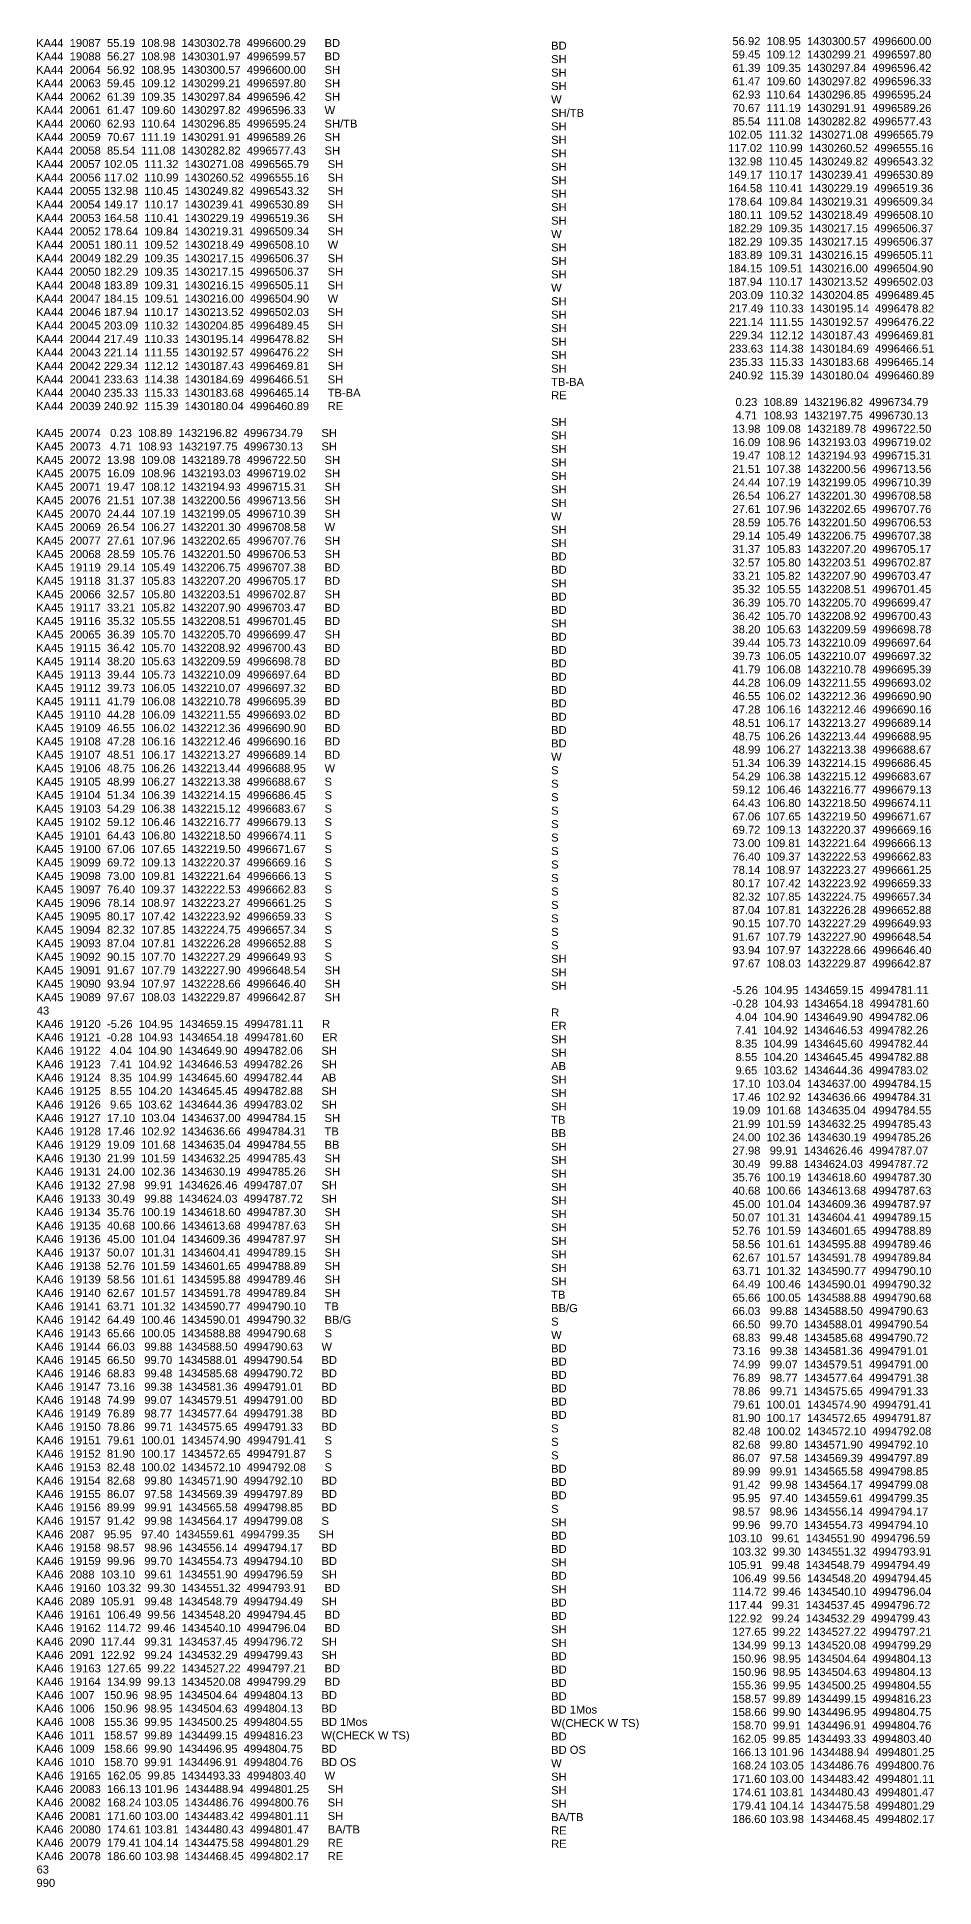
# Model space of a CAD drawing. Header units: millimetres. Extents: x -4102225 to 9709333, y -15023097 to 2258209.
# Drawn here: x 6293422 to 6349459, y 6229 to 121840 of the extents above; entities that cross this region are included whole.
import ezdxf

# ---------------------------------------------------------------- set-up
doc = ezdxf.new("R2010")
doc.units = ezdxf.units.MM
doc.layers.get('0').update_dxf_attribs({"lineweight": 0})
doc.styles.get("Standard").update_dxf_attribs({"font": 'arial.ttf'})

msp = doc.modelspace()

# ---------------------------------------------------------------- texts
at = {"color": 32, "true_color": 0xcd6928}
for s, p in [('KA44  19087  55.19  108.98  1430302.78  4996600.29      BD', (6293367.38, 121215.211)), ('  BD', (6325152.422, 121050.737)), ('KA44  19088  56.27  108.98  1430301.97  4996599.57      BD', (6293367.38, 120379.832)), ('  SH', (6325152.422, 120208.877)), ('KA44  20064  56.92  108.95  1430300.57  4996600.00      SH', (6293367.38, 119537.972)), ('KA44  20063  59.45  109.12  1430299.21  4996597.80      SH', (6293367.38, 118696.112)), ('  SH', (6325152.422, 119367.017)), ('KA44  20062  61.39  109.35  1430297.84  4996596.42      SH', (6293367.38, 117854.252)), ('  W', (6325152.422, 117691.824)), ('  SH', (6325152.422, 118525.157)), ('KA44  20061  61.47  109.60  1430297.82  4996596.33      W', (6293367.38, 117018.872)), ('  SH/TB', (6325152.422, 116849.964)), ('KA44  20060  62.93  110.64  1430296.85  4996595.24      SH/TB', (6293367.38, 116177.012)), ('KA44  20059  70.67  111.19  1430291.91  4996589.26      SH', (6293367.38, 115335.152)), ('  SH', (6325152.422, 116008.104)), ('  SH', (6325152.422, 115166.244)), ('KA44  20058  85.54  111.08  1430282.82  4996577.43      SH', (6293367.38, 114493.292)), ('  SH', (6325152.422, 114324.384)), ('KA44  20057 102.05  111.32  1430271.08  4996565.79      SH', (6293367.38, 113651.433)), ('KA44  20056 117.02  110.99  1430260.52  4996555.16      SH', (6293367.38, 112809.573)), ('  SH', (6325152.422, 113482.524)), ('KA44  20055 132.98  110.45  1430249.82  4996543.32      SH', (6293367.38, 111967.713)), ('  SH', (6325152.422, 112640.665)), ('  SH', (6325152.422, 111798.805)), ('KA44  20054 149.17  110.17  1430239.41  4996530.89      SH', (6293367.38, 111125.853)), ('  SH', (6325152.422, 110956.945)), ('KA44  20053 164.58  110.41  1430229.19  4996519.36      SH', (6293367.38, 110283.993)), ('KA44  20052 178.64  109.84  1430219.31  4996509.34      SH', (6293367.38, 109442.133)), ('  SH', (6325152.422, 110115.085)), ('KA44  20051 180.11  109.52  1430218.49  4996508.10      W', (6293367.38, 108606.753)), ('  W', (6325152.422, 109281.751)), ('  SH', (6325152.422, 108439.891)), ('KA44  20049 182.29  109.35  1430217.15  4996506.37      SH', (6293367.38, 107764.893)), ('  SH', (6325152.422, 107598.032)), ('KA44  20050 182.29  109.35  1430217.15  4996506.37      SH', (6293367.38, 106923.033)), ('KA44  20048 183.89  109.31  1430216.15  4996505.11      SH', (6293367.38, 106081.173)), ('  W', (6325152.422, 105922.838)), ('  SH', (6325152.422, 106756.172)), ('KA44  20047 184.15  109.51  1430216.00  4996504.90      W', (6293367.38, 105245.794)), ('  SH', (6325152.422, 105080.978)), ('KA44  20046 187.94  110.17  1430213.52  4996502.03      SH', (6293367.38, 104403.934)), ('KA44  20045 203.09  110.32  1430204.85  4996489.45      SH', (6293367.38, 103562.074)), ('  SH', (6325152.422, 104239.118)), ('KA44  20044 217.49  110.33  1430195.14  4996478.82      SH', (6293367.38, 102720.214)), ('  SH', (6325152.422, 103397.258)), ('  SH', (6325152.422, 102555.399)), ('KA44  20043 221.14  111.55  1430192.57  4996476.22      SH', (6293367.38, 101878.354)), ('  SH', (6325152.422, 101713.539)), ('KA44  20042 229.34  112.12  1430187.43  4996469.81      SH', (6293367.38, 101036.494)), ('KA44  20041 233.63  114.38  1430184.69  4996466.51      SH', (6293367.38, 100194.634)), ('  SH', (6325152.422, 100871.679)), ('KA44  20040 235.33  115.33  1430183.68  4996465.14      TB-BA', (6293367.38, 99359.254)), ('  TB-BA', (6325152.422, 100038.345)), ('  RE', (6325152.422, 99205.012)), ('KA44  20039 240.92  115.39  1430180.04  4996460.89      RE', (6293367.38, 98523.875)), ('KA45  20074   0.23  108.89  1432196.82  4996734.79      SH', (6293367.38, 96846.635)), ('  SH', (6325152.422, 97529.819)), ('  SH', (6325152.422, 96687.959)), ('KA45  20073   4.71  108.93  1432197.75  4996730.13      SH', (6293367.38, 96004.775)), ('  SH', (6325152.422, 95846.099)), ('KA45  20072  13.98  109.08  1432189.78  4996722.50      SH', (6293367.38, 95162.915)), ('KA45  20075  16.09  108.96  1432193.03  4996719.02      SH', (6293367.38, 94321.055)), ('  SH', (6325152.422, 95004.239)), ('KA45  20071  19.47  108.12  1432194.93  4996715.31      SH', (6293367.38, 93479.195)), ('  SH', (6325152.422, 94162.379)), ('  SH', (6325152.422, 93320.519)), ('KA45  20076  21.51  107.38  1432200.56  4996713.56      SH', (6293367.38, 92637.335)), ('  SH', (6325152.422, 92478.659)), ('KA45  20070  24.44  107.19  1432199.05  4996710.39      SH', (6293367.38, 91795.475)), ('KA45  20069  26.54  106.27  1432201.30  4996708.58      W', (6293367.38, 90960.096)), ('  W', (6325152.422, 91645.326)), ('KA45  20077  27.61  107.96  1432202.65  4996707.76      SH', (6293367.38, 90118.236)), ('  SH', (6325152.422, 90803.466)), ('  SH', (6325152.422, 89961.606)), ('KA45  20068  28.59  105.76  1432201.50  4996706.53      SH', (6293367.38, 89276.376)), ('  BD', (6325152.422, 89128.273)), ('KA45  19119  29.14  105.49  1432206.75  4996707.38      BD', (6293367.38, 88440.996)), ('KA45  19118  31.37  105.83  1432207.20  4996705.17      BD', (6293367.38, 87605.616)), ('  SH', (6325152.422, 87453.079)), ('  BD', (6325152.422, 88294.939)), ('KA45  20066  32.57  105.80  1432203.51  4996702.87      SH', (6293367.38, 86763.756)), ('  BD', (6325152.422, 86619.746)), ('KA45  19117  33.21  105.82  1432207.90  4996703.47      BD', (6293367.38, 85928.377)), ('KA45  19116  35.32  105.55  1432208.51  4996701.45      BD', (6293367.38, 85092.997)), ('  BD', (6325152.422, 85786.413)), ('KA45  20065  36.39  105.70  1432205.70  4996699.47      SH', (6293367.38, 84251.137)), ('  SH', (6325152.422, 84944.553)), ('  BD', (6325152.422, 84111.219)), ('KA45  19115  36.42  105.70  1432208.92  4996700.43      BD', (6293367.38, 83415.757)), ('  BD', (6325152.422, 83277.886)), ('KA45  19114  38.20  105.63  1432209.59  4996698.78      BD', (6293367.38, 82580.377)), ('KA45  19113  39.44  105.73  1432210.09  4996697.64      BD', (6293367.38, 81744.998)), ('  BD', (6325152.422, 82444.553)), ('  BD', (6325152.422, 81611.219)), ('KA45  19112  39.73  106.05  1432210.07  4996697.32      BD', (6293367.38, 80909.618)), ('  BD', (6325152.422, 80777.886)), ('KA45  19111  41.79  106.08  1432210.78  4996695.39      BD', (6293367.38, 80074.238)), ('  BD', (6325152.422, 79944.553)), ('KA45  19110  44.28  106.09  1432211.55  4996693.02      BD', (6293367.38, 79238.859)), ('KA45  19109  46.55  106.02  1432212.36  4996690.90      BD', (6293367.38, 78403.479)), ('  BD', (6325152.422, 79111.219)), ('  BD', (6325152.422, 78277.886)), ('KA45  19108  47.28  106.16  1432212.46  4996690.16      BD', (6293367.38, 77568.099)), ('  BD', (6325152.422, 77444.553)), ('KA45  19107  48.51  106.17  1432213.27  4996689.14      BD', (6293367.38, 76732.719)), ('KA45  19106  48.75  106.26  1432213.44  4996688.95      W', (6293367.38, 75897.34)), ('  W', (6325152.422, 76611.219)), ('KA45  19105  48.99  106.27  1432213.38  4996688.67      S', (6293367.38, 75055.48)), ('  S', (6325152.422, 75769.359)), ('  S', (6325152.422, 74927.499)), ('KA45  19104  51.34  106.39  1432214.15  4996686.45      S', (6293367.38, 74213.62)), ('  S', (6325152.422, 74085.64)), ('KA45  19103  54.29  106.38  1432215.12  4996683.67      S', (6293367.38, 73371.76)), ('KA45  19102  59.12  106.46  1432216.77  4996679.13      S', (6293367.38, 72529.9)), ('  S', (6325152.422, 73243.78)), ('  S', (6325152.422, 72401.92)), ('KA45  19101  64.43  106.80  1432218.50  4996674.11      S', (6293367.38, 71688.04)), ('  S', (6325152.422, 71560.06)), ('KA45  19100  67.06  107.65  1432219.50  4996671.67      S', (6293367.38, 70846.18)), ('  S', (6325152.422, 70718.2)), ('KA45  19099  69.72  109.13  1432220.37  4996669.16      S', (6293367.38, 70004.32)), ('KA45  19098  73.00  109.81  1432221.64  4996666.13      S', (6293367.38, 69162.46)), ('  S', (6325152.422, 69876.34)), ('  S', (6325152.422, 69034.48)), ('KA45  19097  76.40  109.37  1432222.53  4996662.83      S', (6293367.38, 68320.6)), ('  S', (6325152.422, 68192.62)), ('KA45  19096  78.14  108.97  1432223.27  4996661.25      S', (6293367.38, 67478.74)), ('KA45  19095  80.17  107.42  1432223.92  4996659.33      S', (6293367.38, 66636.88)), ('  S', (6325152.422, 67350.76)), ('KA45  19094  82.32  107.85  1432224.75  4996657.34      S', (6293367.38, 65795.02)), ('  S', (6325152.422, 66508.9)), ('  S', (6325152.422, 65667.04)), ('KA45  19093  87.04  107.81  1432226.28  4996652.88      S', (6293367.38, 64953.161)), ('  S', (6325152.422, 64825.18)), ('KA45  19092  90.15  107.70  1432227.29  4996649.93      S', (6293367.38, 64111.301)), ('KA45  19091  91.67  107.79  1432227.90  4996648.54      SH', (6293367.38, 63269.441)), ('  SH', (6325152.422, 63983.32)), ('  SH', (6325152.422, 63141.46)), ('KA45  19090  93.94  107.97  1432228.66  4996646.40      SH', (6293367.38, 62427.581)), ('  SH', (6325152.422, 62299.6)), ('KA45  19089  97.67  108.03  1432229.87  4996642.87      SH', (6293367.38, 61585.721)), ('KA46  19120  -5.26  104.95  1434659.15  4994781.11      R', (6293367.38, 59914.961)), ('43', (6293409.672, 60750.341)), ('  R', (6325152.422, 60632.934)), ('  ER', (6325152.422, 59799.6)), ('KA46  19121  -0.28  104.93  1434654.18  4994781.60      ER', (6293367.38, 59079.582)), ('  SH', (6325152.422, 58957.74)), ('KA46  19122   4.04  104.90  1434649.90  4994782.06      SH', (6293367.38, 58237.722)), ('KA46  19123   7.41  104.92  1434646.53  4994782.26      SH', (6293367.38, 57395.862)), ('  SH', (6325152.422, 58115.881)), ('KA46  19124   8.35  104.99  1434645.60  4994782.44      AB', (6293367.38, 56560.482)), ('  AB', (6325152.422, 57282.547)), ('  SH', (6325152.422, 56440.687)), ('KA46  19125   8.55  104.20  1434645.45  4994782.88      SH', (6293367.38, 55718.622)), ('  SH', (6325152.422, 55598.827)), ('KA46  19126   9.65  103.62  1434644.36  4994783.02      SH', (6293367.38, 54876.762)), ('KA46  19127  17.10  103.04  1434637.00  4994784.15      SH', (6293367.38, 54034.902)), ('  TB', (6325152.422, 53923.634)), ('  SH', (6325152.422, 54756.967)), ('KA46  19128  17.46  102.92  1434636.66  4994784.31      TB', (6293367.38, 53199.523)), ('  BB', (6325152.422, 53090.301)), ('KA46  19129  19.09  101.68  1434635.04  4994784.55      BB', (6293367.38, 52364.143)), ('KA46  19130  21.99  101.59  1434632.25  4994785.43      SH', (6293367.38, 51522.283)), ('  SH', (6325152.422, 52248.441)), ('KA46  19131  24.00  102.36  1434630.19  4994785.26      SH', (6293367.38, 50680.423)), ('  SH', (6325152.422, 51406.581)), ('  SH', (6325152.422, 50564.721)), ('KA46  19132  27.98   99.91  1434626.46  4994787.07      SH', (6293367.38, 49838.563)), ('  SH', (6325152.422, 49722.861)), ('KA46  19133  30.49   99.88  1434624.03  4994787.72      SH', (6293367.38, 48996.703)), ('KA46  19134  35.76  100.19  1434618.60  4994787.30      SH', (6293367.38, 48154.843)), ('  SH', (6325152.422, 48881.001)), ('KA46  19135  40.68  100.66  1434613.68  4994787.63      SH', (6293367.38, 47312.983)), ('  SH', (6325152.422, 48039.141)), ('  SH', (6325152.422, 47197.281)), ('KA46  19136  45.00  101.04  1434609.36  4994787.97      SH', (6293367.38, 46471.123)), ('  SH', (6325152.422, 46355.421)), ('KA46  19137  50.07  101.31  1434604.41  4994789.15      SH', (6293367.38, 45629.263)), ('KA46  19138  52.76  101.59  1434601.65  4994788.89      SH', (6293367.38, 44787.403)), ('  SH', (6325152.422, 45513.561)), ('  SH', (6325152.422, 44671.701)), ('KA46  19139  58.56  101.61  1434595.88  4994789.46      SH', (6293367.38, 43945.543)), ('  SH', (6325152.422, 43829.841)), ('KA46  19140  62.67  101.57  1434591.78  4994789.84      SH', (6293367.38, 43103.684)), ('  TB', (6325152.422, 42996.508)), ('KA46  19141  63.71  101.32  1434590.77  4994790.10      TB', (6293367.38, 42268.304)), ('KA46  19142  64.49  100.46  1434590.01  4994790.32      BB/G', (6293367.38, 41426.444)), ('  S', (6325152.422, 41312.788)), ('  BB/G', (6325152.422, 42154.648)), ('KA46  19143  65.66  100.05  1434588.88  4994790.68      S', (6293367.38, 40584.584)), ('  W', (6325152.422, 40479.455)), ('KA46  19144  66.03   99.88  1434588.50  4994790.63      W', (6293367.38, 39749.204)), ('KA46  19145  66.50   99.70  1434588.01  4994790.54      BD', (6293367.38, 38913.825)), ('  BD', (6325152.422, 39646.122)), ('  BD', (6325152.422, 38812.788)), ('KA46  19146  68.83   99.48  1434585.68  4994790.72      BD', (6293367.38, 38078.445)), ('  BD', (6325152.422, 37979.455)), ('KA46  19147  73.16   99.38  1434581.36  4994791.01      BD', (6293367.38, 37243.065)), ('  BD', (6325152.422, 37146.122)), ('KA46  19148  74.99   99.07  1434579.51  4994791.00      BD', (6293367.38, 36407.685)), ('KA46  19149  76.89   98.77  1434577.64  4994791.38      BD', (6293367.38, 35572.306)), ('  BD', (6325152.422, 36312.788)), ('  BD', (6325152.422, 35479.455)), ('KA46  19150  78.86   99.71  1434575.65  4994791.33      BD', (6293367.38, 34736.926)), ('  S', (6325152.422, 34637.595)), ('KA46  19151  79.61  100.01  1434574.90  4994791.41      S', (6293367.38, 33895.066)), ('KA46  19152  81.90  100.17  1434572.65  4994791.87      S', (6293367.38, 33053.206)), ('  S', (6325152.422, 33795.735)), ('KA46  19153  82.48  100.02  1434572.10  4994792.08      S', (6293367.38, 32211.346)), ('  S', (6325152.422, 32953.875)), ('  BD', (6325152.422, 32120.542)), ('KA46  19154  82.68   99.80  1434571.90  4994792.10      BD', (6293367.38, 31375.966)), ('  BD', (6325152.422, 31287.208)), ('KA46  19155  86.07   97.58  1434569.39  4994797.89      BD', (6293367.38, 30540.587)), ('KA46  19156  89.99   99.91  1434565.58  4994798.85      BD', (6293367.38, 29705.207)), ('  S', (6325152.422, 29612.015)), ('  BD', (6325152.422, 30453.875)), ('KA46  19157  91.42   99.98  1434564.17  4994799.08      S', (6293367.38, 28863.347)), ('  SH', (6325152.422, 28770.155)), ('KA46  2087   95.95   97.40  1434559.61  4994799.35      SH', (6293367.38, 28021.487)), ('  BD', (6325152.422, 27936.822)), ('KA46  19158  98.57   98.96  1434556.14  4994794.17      BD', (6293367.38, 27186.107)), ('KA46  19159  99.96   99.70  1434554.73  4994794.10      BD', (6293367.38, 26350.728)), ('  SH', (6325152.422, 26261.629)), ('  BD', (6325152.422, 27103.489)), ('KA46  2088  103.10   99.61  1434551.90  4994796.59      SH', (6293367.38, 25508.868)), ('  BD', (6325152.422, 25428.295)), ('KA46  19160  103.32  99.30  1434551.32  4994793.91      BD', (6293367.38, 24673.488)), ('KA46  2089  105.91   99.48  1434548.79  4994794.49      SH', (6293367.38, 23831.628)), ('  SH', (6325152.422, 24586.435)), ('KA46  19161  106.49  99.56  1434548.20  4994794.45      BD', (6293367.38, 22996.248)), ('  BD', (6325152.422, 23753.102)), ('  BD', (6325152.422, 22919.769)), ('KA46  19162  114.72  99.46  1434540.10  4994796.04      BD', (6293367.38, 22160.869)), ('  SH', (6325152.422, 22077.909)), ('KA46  2090  117.44   99.31  1434537.45  4994796.72      SH', (6293367.38, 21319.009)), ('KA46  2091  122.92   99.24  1434532.29  4994799.43      SH', (6293367.38, 20477.149)), ('  SH', (6325152.422, 21236.049)), ('  BD', (6325152.422, 20402.715)), ('KA46  19163  127.65  99.22  1434527.22  4994797.21      BD', (6293367.38, 19641.769)), ('  BD', (6325152.422, 19569.382)), ('KA46  19164  134.99  99.13  1434520.08  4994799.29      BD', (6293367.38, 18806.389)), ('  BD', (6325152.422, 18736.049)), ('KA46  1007   150.96  98.95  1434504.64  4994804.13      BD', (6293367.38, 17971.01)), ('KA46  1006   150.96  98.95  1434504.63  4994804.13      BD', (6293367.38, 17135.63)), ('  BD', (6325152.422, 17902.715)), ('  BD 1Mos', (6325152.422, 17067.336)), ('KA46  1008   155.36  99.95  1434500.25  4994804.55      BD 1Mos', (6293367.38, 16300.25)), ('  W(CHECK W TS)', (6325152.422, 16225.476)), ('KA46  1011   158.57  99.89  1434499.15  4994816.23      W(CHECK W TS)', (6293367.38, 15458.39)), ('KA46  1009   158.66  99.90  1434496.95  4994804.75      BD', (6293367.38, 14623.01)), ('  BD', (6325152.422, 15392.142)), ('  BD OS', (6325152.422, 14549.941)), ('KA46  1010   158.70  99.91  1434496.91  4994804.76      BD OS', (6293367.38, 13780.809)), ('  W', (6325152.422, 13716.608)), ('KA46  19165  162.05  99.85  1434493.33  4994803.40      W', (6293367.38, 12945.43)), ('  SH', (6325152.422, 12874.748)), ('KA46  20083  166.13 101.96  1434488.94  4994801.25      SH', (6293367.38, 12103.57)), ('KA46  20082  168.24 103.05  1434486.76  4994800.76      SH', (6293367.38, 11261.71)), ('  SH', (6325152.422, 12032.888)), ('  SH', (6325152.422, 11191.028)), ('KA46  20081  171.60 103.00  1434483.42  4994801.11      SH', (6293367.38, 10419.85)), ('  BA/TB', (6325152.422, 10349.168)), ('KA46  20080  174.61 103.81  1434480.43  4994801.47      BA/TB', (6293367.38, 9577.99)), ('KA46  20079  179.41 104.14  1434475.58  4994801.29      RE', (6293367.38, 8742.61)), ('  RE', (6325152.422, 9515.835)), ('KA46  20078  186.60 103.98  1434468.45  4994802.17      RE', (6293367.38, 7907.231)), ('  RE', (6325152.422, 8682.502)), ('63', (6293392.278, 7071.851)), ('990', (6293389.549, 6236.471))]:
    msp.add_text(s, height=500, dxfattribs=at).set_placement(p)
for s, p in [(' 56.92  108.95  1430300.57  4996600.00', (6336672.447, 121332.731)), (' 59.45  109.12  1430299.21  4996597.80', (6336672.447, 120497.351)), (' 61.39  109.35  1430297.84  4996596.42', (6336672.447, 119661.972)), (' 61.47  109.60  1430297.82  4996596.33', (6336672.447, 118826.592)), (' 62.93  110.64  1430296.85  4996595.24', (6336672.447, 117991.212)), (' 85.54  111.08  1430282.82  4996577.43', (6336672.447, 116320.453)), (' 70.67  111.19  1430291.91  4996589.26', (6336672.447, 117155.832)), ('102.05  111.32  1430271.08  4996565.79', (6336596.39, 115485.073)), ('117.02  110.99  1430260.52  4996555.16', (6336596.39, 114649.693)), ('132.98  110.45  1430249.82  4996543.32', (6336596.39, 113814.314)), ('149.17  110.17  1430239.41  4996530.89', (6336596.39, 112978.934)), ('164.58  110.41  1430229.19  4996519.36', (6336596.39, 112143.554)), ('178.64  109.84  1430219.31  4996509.34', (6336596.39, 111308.174)), ('180.11  109.52  1430218.49  4996508.10', (6336596.39, 110472.795)), ('182.29  109.35  1430217.15  4996506.37', (6336596.39, 109637.415)), ('182.29  109.35  1430217.15  4996506.37', (6336596.39, 108802.035)), ('183.89  109.31  1430216.15  4996505.11', (6336596.39, 107966.656)), ('184.15  109.51  1430216.00  4996504.90', (6336596.39, 107131.276)), ('187.94  110.17  1430213.52  4996502.03', (6336596.39, 106295.896)), ('203.09  110.32  1430204.85  4996489.45', (6336651.983, 105460.516)), ('217.49  110.33  1430195.14  4996478.82', (6336651.983, 104625.137)), ('221.14  111.55  1430192.57  4996476.22', (6336651.983, 103789.757)), ('229.34  112.12  1430187.43  4996469.81', (6336651.983, 102954.377)), ('233.63  114.38  1430184.69  4996466.51', (6336651.983, 102118.997)), ('235.33  115.33  1430183.68  4996465.14', (6336651.983, 101283.618)), ('240.92  115.39  1430180.04  4996460.89', (6336651.983, 100448.238)), ('  4.71  108.93  1432197.75  4996730.13', (6336672.447, 97944.145)), ('  0.23  108.89  1432196.82  4996734.79', (6336672.447, 98779.525)), (' 13.98  109.08  1432189.78  4996722.50', (6336672.447, 97108.766)), (' 16.09  108.96  1432193.03  4996719.02', (6336672.447, 96273.386)), (' 21.51  107.38  1432200.56  4996713.56', (6336672.447, 94602.626)), (' 19.47  108.12  1432194.93  4996715.31', (6336672.447, 95438.006)), (' 24.44  107.19  1432199.05  4996710.39', (6336672.447, 93767.247)), (' 26.54  106.27  1432201.30  4996708.58', (6336672.447, 92931.867)), (' 27.61  107.96  1432202.65  4996707.76', (6336672.447, 92096.487)), (' 28.59  105.76  1432201.50  4996706.53', (6336672.447, 91261.108)), (' 29.14  105.49  1432206.75  4996707.38', (6336672.447, 90425.728)), (' 31.37  105.83  1432207.20  4996705.17', (6336672.447, 89590.348)), (' 32.57  105.80  1432203.51  4996702.87', (6336672.447, 88754.968)), (' 33.21  105.82  1432207.90  4996703.47', (6336672.447, 87919.589)), (' 35.32  105.55  1432208.51  4996701.45', (6336672.447, 87084.209)), (' 36.39  105.70  1432205.70  4996699.47', (6336672.447, 86248.829)), (' 36.42  105.70  1432208.92  4996700.43', (6336672.447, 85413.45)), (' 38.20  105.63  1432209.59  4996698.78', (6336672.447, 84578.07)), (' 39.44  105.73  1432210.09  4996697.64', (6336672.447, 83742.69)), (' 39.73  106.05  1432210.07  4996697.32', (6336672.447, 82907.31)), (' 41.79  106.08  1432210.78  4996695.39', (6336672.447, 82071.931)), (' 44.28  106.09  1432211.55  4996693.02', (6336672.447, 81236.551)), (' 46.55  106.02  1432212.36  4996690.90', (6336672.447, 80401.171)), (' 47.28  106.16  1432212.46  4996690.16', (6336672.447, 79565.791)), (' 48.51  106.17  1432213.27  4996689.14', (6336672.447, 78730.412)), (' 48.75  106.26  1432213.44  4996688.95', (6336672.447, 77895.032)), (' 48.99  106.27  1432213.38  4996688.67', (6336672.447, 77059.652)), (' 51.34  106.39  1432214.15  4996686.45', (6336672.447, 76224.273)), (' 54.29  106.38  1432215.12  4996683.67', (6336672.447, 75388.893)), (' 59.12  106.46  1432216.77  4996679.13', (6336672.447, 74553.513)), (' 64.43  106.80  1432218.50  4996674.11', (6336672.447, 73718.133)), (' 67.06  107.65  1432219.50  4996671.67', (6336672.447, 72882.754)), (' 69.72  109.13  1432220.37  4996669.16', (6336672.447, 72047.374)), (' 73.00  109.81  1432221.64  4996666.13', (6336672.447, 71211.994)), (' 76.40  109.37  1432222.53  4996662.83', (6336672.447, 70376.615)), (' 78.14  108.97  1432223.27  4996661.25', (6336672.447, 69541.235)), (' 80.17  107.42  1432223.92  4996659.33', (6336672.447, 68705.855)), (' 82.32  107.85  1432224.75  4996657.34', (6336672.447, 67870.475)), (' 87.04  107.81  1432226.28  4996652.88', (6336672.447, 67035.096)), (' 90.15  107.70  1432227.29  4996649.93', (6336672.447, 66199.716)), (' 91.67  107.79  1432227.90  4996648.54', (6336672.447, 65364.336)), (' 93.94  107.97  1432228.66  4996646.40', (6336672.447, 64528.957)), (' 97.67  108.03  1432229.87  4996642.87', (6336672.447, 63693.577)), (' -5.26  104.95  1434659.15  4994781.11', (6336672.447, 62024.864)), (' -0.28  104.93  1434654.18  4994781.60', (6336672.447, 61189.484)), ('  4.04  104.90  1434649.90  4994782.06', (6336672.447, 60354.104)), ('  8.35  104.99  1434645.60  4994782.44', (6336672.447, 58683.345)), ('  7.41  104.92  1434646.53  4994782.26', (6336672.447, 59518.725)), ('  8.55  104.20  1434645.45  4994782.88', (6336672.447, 57847.965)), (' 17.10  103.04  1434637.00  4994784.15', (6336672.447, 56177.206)), ('  9.65  103.62  1434644.36  4994783.02', (6336672.447, 57012.585)), (' 17.46  102.92  1434636.66  4994784.31', (6336672.447, 55341.826)), (' 19.09  101.68  1434635.04  4994784.55', (6336672.447, 54506.446)), (' 21.99  101.59  1434632.25  4994785.43', (6336672.447, 53671.067)), (' 24.00  102.36  1434630.19  4994785.26', (6336672.447, 52835.687)), (' 27.98   99.91  1434626.46  4994787.07', (6336672.447, 52000.307)), (' 30.49   99.88  1434624.03  4994787.72', (6336672.447, 51164.927)), (' 40.68  100.66  1434613.68  4994787.63', (6336672.447, 49494.168)), (' 35.76  100.19  1434618.60  4994787.30', (6336672.447, 50329.548)), (' 45.00  101.04  1434609.36  4994787.97', (6336672.447, 48658.788)), (' 50.07  101.31  1434604.41  4994789.15', (6336672.447, 47823.409)), (' 52.76  101.59  1434601.65  4994788.89', (6336672.447, 46988.029)), (' 58.56  101.61  1434595.88  4994789.46', (6336672.447, 46152.649)), (' 62.67  101.57  1434591.78  4994789.84', (6336672.447, 45317.269)), (' 63.71  101.32  1434590.77  4994790.10', (6336672.447, 44481.89)), (' 64.49  100.46  1434590.01  4994790.32', (6336672.447, 43646.51)), (' 65.66  100.05  1434588.88  4994790.68', (6336672.447, 42811.13)), (' 66.03   99.88  1434588.50  4994790.63', (6336672.447, 41975.751)), (' 66.50   99.70  1434588.01  4994790.54', (6336672.447, 41140.371)), (' 68.83   99.48  1434585.68  4994790.72', (6336672.447, 40304.991)), (' 73.16   99.38  1434581.36  4994791.01', (6336672.447, 39469.611)), (' 74.99   99.07  1434579.51  4994791.00', (6336672.447, 38634.232)), (' 76.89   98.77  1434577.64  4994791.38', (6336672.447, 37798.852)), (' 78.86   99.71  1434575.65  4994791.33', (6336672.447, 36963.472)), (' 79.61  100.01  1434574.90  4994791.41', (6336672.447, 36128.093)), (' 81.90  100.17  1434572.65  4994791.87', (6336672.447, 35292.713)), (' 82.48  100.02  1434572.10  4994792.08', (6336672.447, 34457.333)), (' 82.68   99.80  1434571.90  4994792.10', (6336672.447, 33621.953)), (' 86.07   97.58  1434569.39  4994797.89', (6336672.447, 32786.574)), (' 89.99   99.91  1434565.58  4994798.85', (6336672.447, 31951.194)), (' 91.42   99.98  1434564.17  4994799.08', (6336672.447, 31115.814)), (' 95.95   97.40  1434559.61  4994799.35', (6336672.447, 30280.434)), (' 98.57   98.96  1434556.14  4994794.17', (6336672.447, 29445.055)), (' 99.96   99.70  1434554.73  4994794.10', (6336672.447, 28609.675)), ('103.10   99.61  1434551.90  4994796.59', (6336596.39, 27774.295)), ('105.91   99.48  1434548.79  4994794.49', (6336596.39, 26103.536)), (' 103.32  99.30  1434551.32  4994793.91', (6336672.447, 26938.916)), (' 106.49  99.56  1434548.20  4994794.45', (6336672.447, 25268.156)), (' 114.72  99.46  1434540.10  4994796.04', (6336672.447, 24432.776)), ('117.44   99.31  1434537.45  4994796.72', (6336596.39, 23597.397)), ('122.92   99.24  1434532.29  4994799.43', (6336596.39, 22762.017)), (' 127.65  99.22  1434527.22  4994797.21', (6336672.447, 21926.637)), (' 134.99  99.13  1434520.08  4994799.29', (6336672.447, 21091.258)), (' 150.96  98.95  1434504.64  4994804.13', (6336672.447, 20255.878)), (' 150.96  98.95  1434504.63  4994804.13', (6336672.447, 19420.498)), (' 155.36  99.95  1434500.25  4994804.55', (6336672.447, 18585.118)), (' 158.57  99.89  1434499.15  4994816.23', (6336672.447, 17749.739)), (' 158.66  99.90  1434496.95  4994804.75', (6336672.447, 16914.359)), (' 158.70  99.91  1434496.91  4994804.76', (6336672.447, 16078.979)), (' 162.05  99.85  1434493.33  4994803.40', (6336672.447, 15243.6)), (' 166.13 101.96  1434488.94  4994801.25', (6336672.447, 14408.22)), (' 168.24 103.05  1434486.76  4994800.76', (6336672.447, 13572.84)), (' 171.60 103.00  1434483.42  4994801.11', (6336672.447, 12737.46)), (' 174.61 103.81  1434480.43  4994801.47', (6336672.447, 11902.081)), (' 179.41 104.14  1434475.58  4994801.29', (6336672.447, 11066.701)), (' 186.60 103.98  1434468.45  4994802.17', (6336672.447, 10231.321))]:
    msp.add_text(s, height=500).set_placement(p)

doc.saveas('drawing.dxf')
